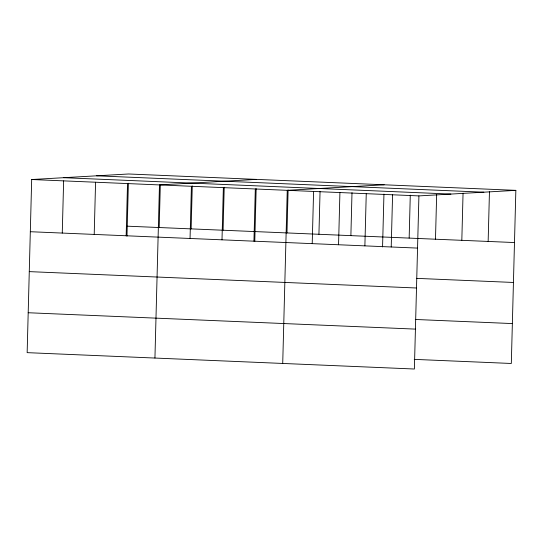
<?xml version="1.0" encoding="UTF-8"?>
<svg xmlns="http://www.w3.org/2000/svg" width="543" height="543" viewBox="0 0 543 543"><rect width="100%" height="100%" fill="white"/><g stroke="black" fill="none" stroke-linecap="round" stroke-linejoin="round"><path stroke-width="0.81" d="M515.85 190.355L128.616 173.984L31.684 179.523L27.15 352.645L414.384 369.016L418.918 195.901L515.85 190.355L511.316 363.477L414.221 359.371M62.262 233.069L63.633 180.873M94.21 234.42L95.575 182.224M126.159 235.771L127.524 183.575M126.987 236.157L128.379 183.242M154.938 358.047L159.472 184.925L256.405 179.387M159.201 227.531L160.321 184.593M190.05 238.472L191.414 186.276M191.143 228.881L192.27 185.944M221.999 239.83L223.363 187.627M223.092 230.232L224.218 187.294M253.941 241.18L255.312 188.978M254.776 241.56L256.16 188.645M282.72 363.45L287.254 190.328L384.193 184.79M286.982 232.933L288.109 189.996M312.218 243.644L313.589 191.448M318.931 234.284L320.058 191.346M338.554 244.757L339.918 192.561M350.88 235.635L352 192.697M364.882 245.87L366.253 193.675M382.564 246.963L383.949 194.048M391.218 246.984L392.582 194.788M409.157 238.099L410.277 195.168M435.486 239.212L436.653 194.598M461.821 240.325L463.057 193.179M488.15 241.438L489.453 191.767M96.627 175.81L483.861 192.188M63.674 177.697L450.9 194.068M31.684 179.523L418.918 195.901M127.252 226.18L514.486 242.551M30.32 231.718L417.547 248.097M416.338 278.355L513.44 282.462M29.274 271.622L416.501 288M415.266 319.467L512.361 323.574M28.195 312.741L415.429 329.112"/></g></svg>
